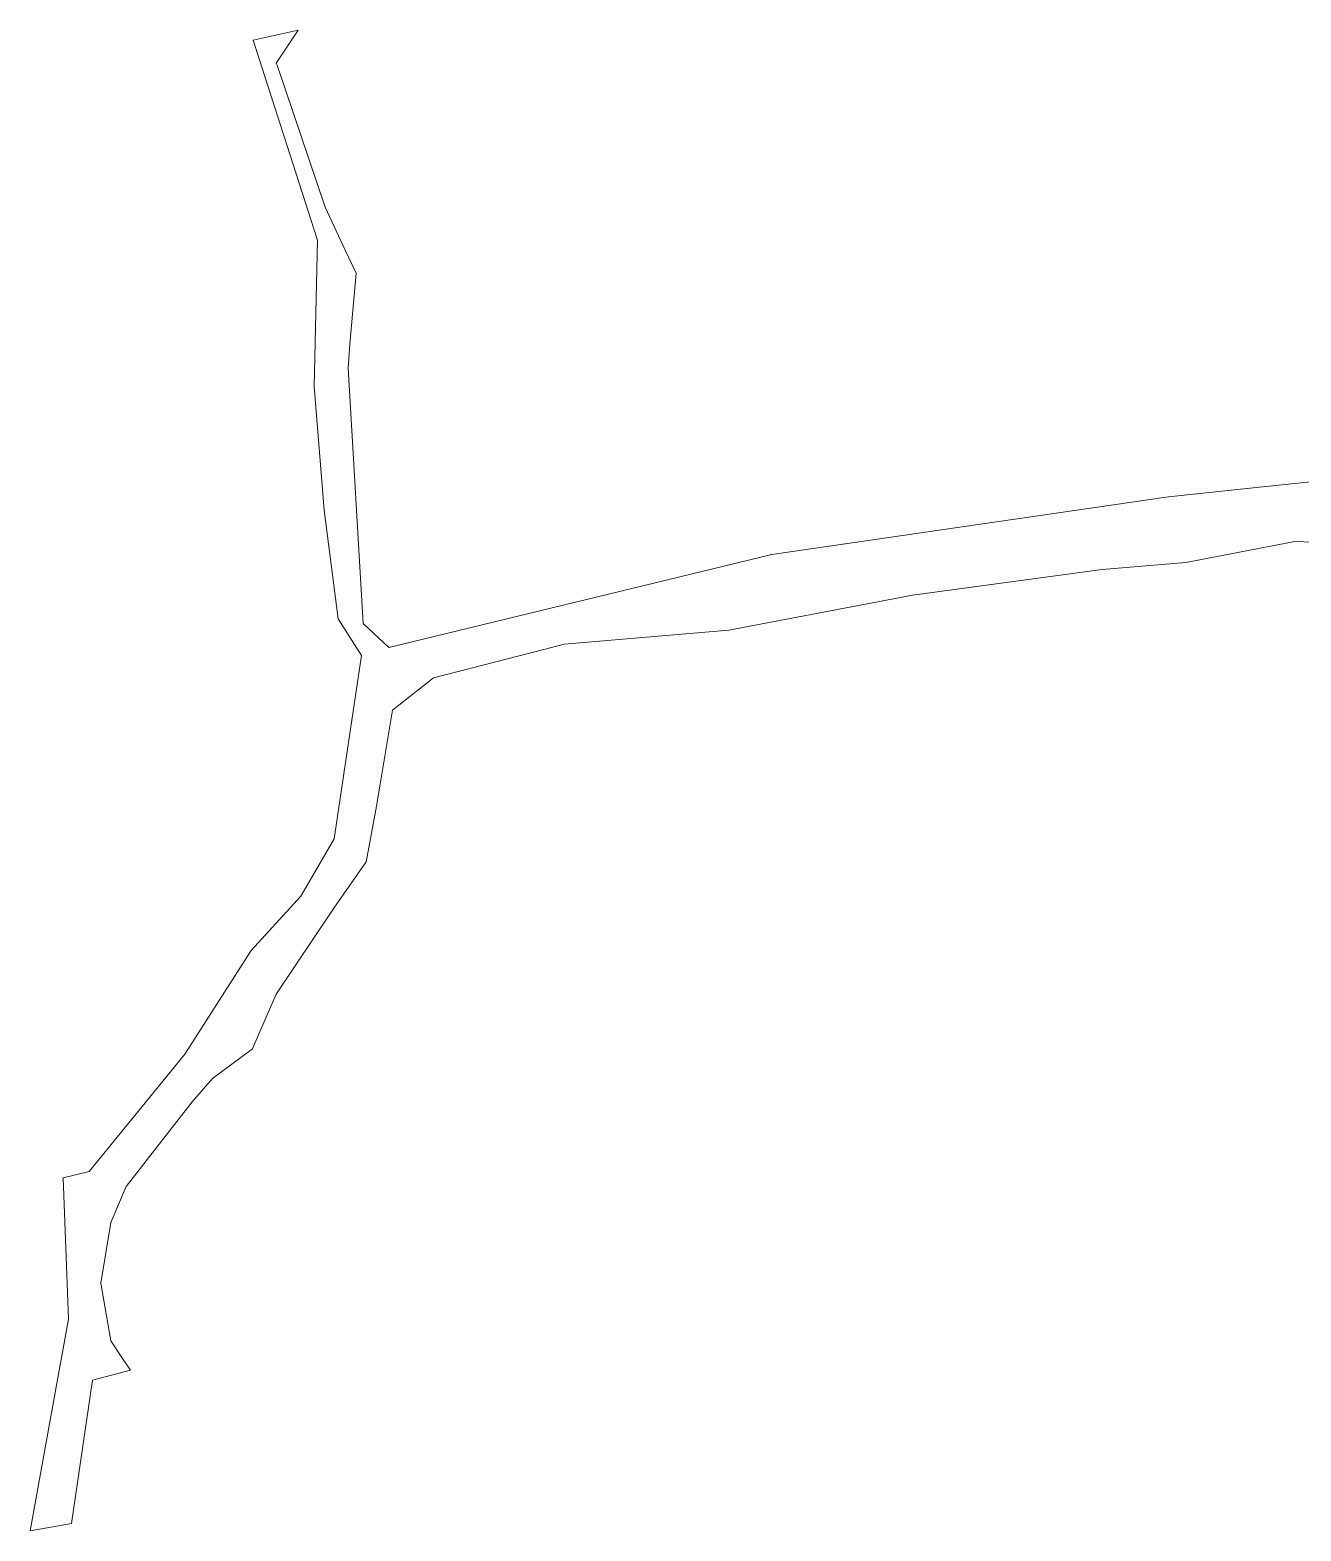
# Model space of a CAD drawing. Header units: metres. Extents: x 7507924 to 7509288, y 4690949 to 4691853.
# Drawn here: x 7508059.4 to 7508300.4, y 4691037.6 to 4691322.1 of the extents above; entities that cross this region are included whole.
import ezdxf

# ---------------------------------------------------------------- set-up
doc = ezdxf.new("R2010")
doc.units = ezdxf.units.M
doc.layers.add('Parc-Kojshi', color=251, linetype='Continuous', lineweight=0)

msp = doc.modelspace()

# ---------------------------------------------------------------- linework, layer by layer
at = {"layer": 'Parc-Kojshi', "flags": 128}
msp.add_lwpolyline([(7508308.322, 4691237.093), (7508291.334, 4691235.304), (7508275.264, 4691233.612), (7508200.055, 4691222.644), (7508127.476, 4691205.037), (7508122.556, 4691209.587), (7508119.727, 4691257.985), (7508120.069, 4691262.526), (7508121.237, 4691275.985), (7508119.191, 4691280.347), (7508115.368, 4691288.495), (7508106.26, 4691315.42), (7508106.118, 4691315.834), (7508110.288, 4691322.094), (7508101.748, 4691320.194), (7508113.946, 4691282.286), (7508113.317, 4691254.496), (7508115.217, 4691231.096), (7508117.826, 4691210.487), (7508122.256, 4691203.537), (7508120.499, 4691191.711), (7508117.086, 4691168.748), (7508110.796, 4691157.909), (7508101.346, 4691147.569), (7508088.755, 4691127.95), (7508070.615, 4691105.711), (7508065.695, 4691104.502), (7508066.349, 4691087.835), (7508066.745, 4691077.722), (7508064.466, 4691065.218), (7508059.424, 4691037.554), (7508067.274, 4691038.964), (7508071.265, 4691066.163), (7508078.465, 4691068.022), (7508076.987, 4691070.245), (7508074.735, 4691073.632), (7508072.865, 4691084.562), (7508074.735, 4691096.032), (7508077.625, 4691102.881), (7508090.155, 4691118.881), (7508094.006, 4691123.359), (7508101.594, 4691128.987), (7508102.109, 4691130.163), (7508106.075, 4691139.339), (7508117.006, 4691155.599), (7508123.136, 4691164.398), (7508124.996, 4691174.268), (7508125.753, 4691178.763), (7508128.176, 4691193.147), (7508135.906, 4691199.277), (7508156.813, 4691204.676), (7508160.686, 4691205.676), (7508191.939, 4691208.318), (7508221.82, 4691214.03), (7508226.729, 4691214.968), (7508262.694, 4691219.812), (7508278.57, 4691221.15), (7508299.214, 4691225.141), (7508321.074, 4691224.34)], dxfattribs=at)

doc.saveas('drawing.dxf')
